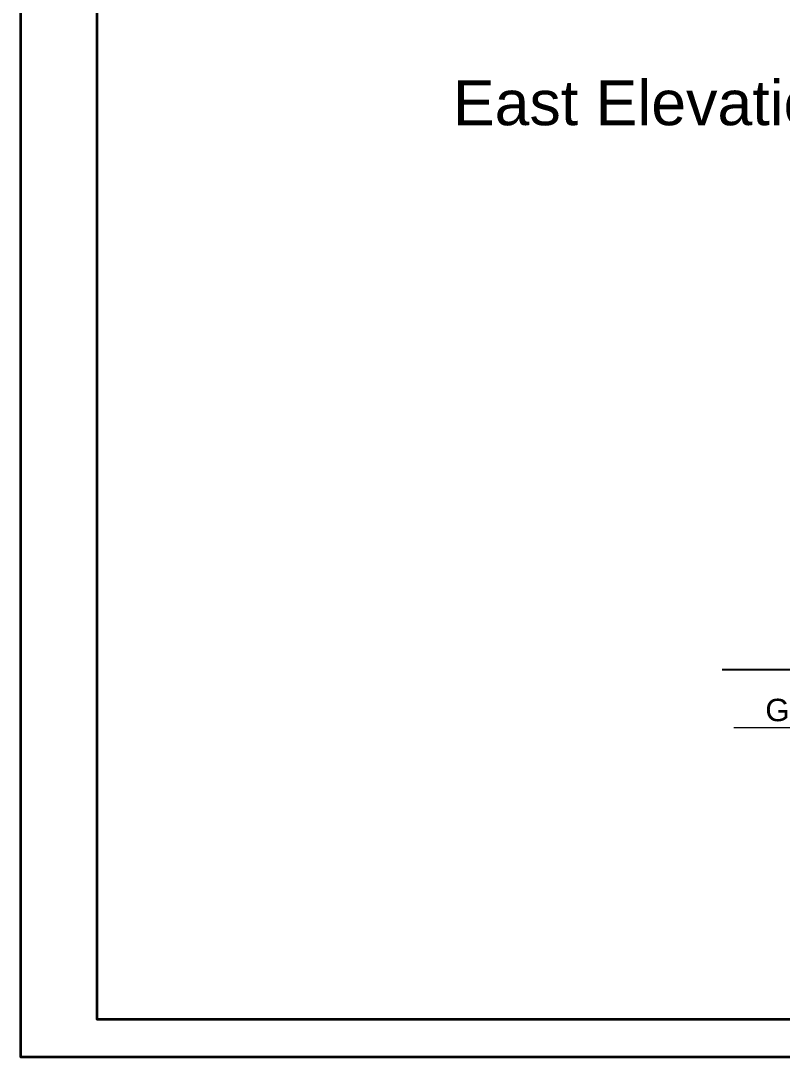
# Model space of a CAD drawing. Header units: inches. Extents: x 392906 to 410488, y -52747 to -40742.
# Drawn here: x 400338.5 to 400576.3, y -52746.6 to -52423.2 of the extents above; entities that cross this region are included whole.
import ezdxf

# ---------------------------------------------------------------- set-up
doc = ezdxf.new("R2010")
doc.units = ezdxf.units.IN
doc.header["$LTSCALE"] = 2
doc.header["$MEASUREMENT"] = 0
doc.layers.get('0').update_dxf_attribs({"linetype": 'CONTINUOUS'})
doc.layers.add('Normal Wall', color=7, linetype='CONTINUOUS', lineweight=35, true_color=0xffaf89)
doc.styles.get("Standard").update_dxf_attribs({"font": 'ARIALN.TTF'})

msp = doc.modelspace()

# ---------------------------------------------------------------- linework, layer by layer
at = {"ltscale": 0.5}
msp.add_line((400581.53, -52625.75), (400557.53, -52625.75), dxfattribs=at)
at = {"color": 7, "linetype": 'ByBlock', "lineweight": 5, "ltscale": 10}
msp.add_line((400561.13, -52643.76), (400602.76, -52643.76), dxfattribs=at)
at = {"layer": 'Normal Wall'}
for points in [[(400338.51, -51996.12), (401396.51, -51996.12), (401396.51, -52746.65), (400338.51, -52746.65)], [(400338.51, -51996.12), (401396.51, -51996.12), (401396.51, -52746.65), (400338.51, -52746.65)], [(401384.6, -52008.03), (400362.32, -52008.03), (400362.32, -52734.74), (401384.6, -52734.74)], [(401384.6, -52008.03), (400362.32, -52008.03), (400362.32, -52734.74), (401384.6, -52734.74)]]:
    msp.add_lwpolyline(points, close=True, dxfattribs=at)

# ---------------------------------------------------------------- texts
at = {"color": 7, "linetype": 'ByBlock', "lineweight": 5}
for s, insert, char_height, width, attachment_point in [('{\\fArial CE|b0|i0|c0|p34;East Elevation}', (400535.94, -52448.87), 14, 235.547, 5), ('{\\fArial CE|b0|i0|c0|p34;GL}', (400570.98, -52634.77), 7, 174.1012, 1)]:
    msp.add_mtext(s, dxfattribs=dict(at, insert=insert, char_height=char_height, width=width, attachment_point=attachment_point))

doc.saveas('drawing.dxf')
